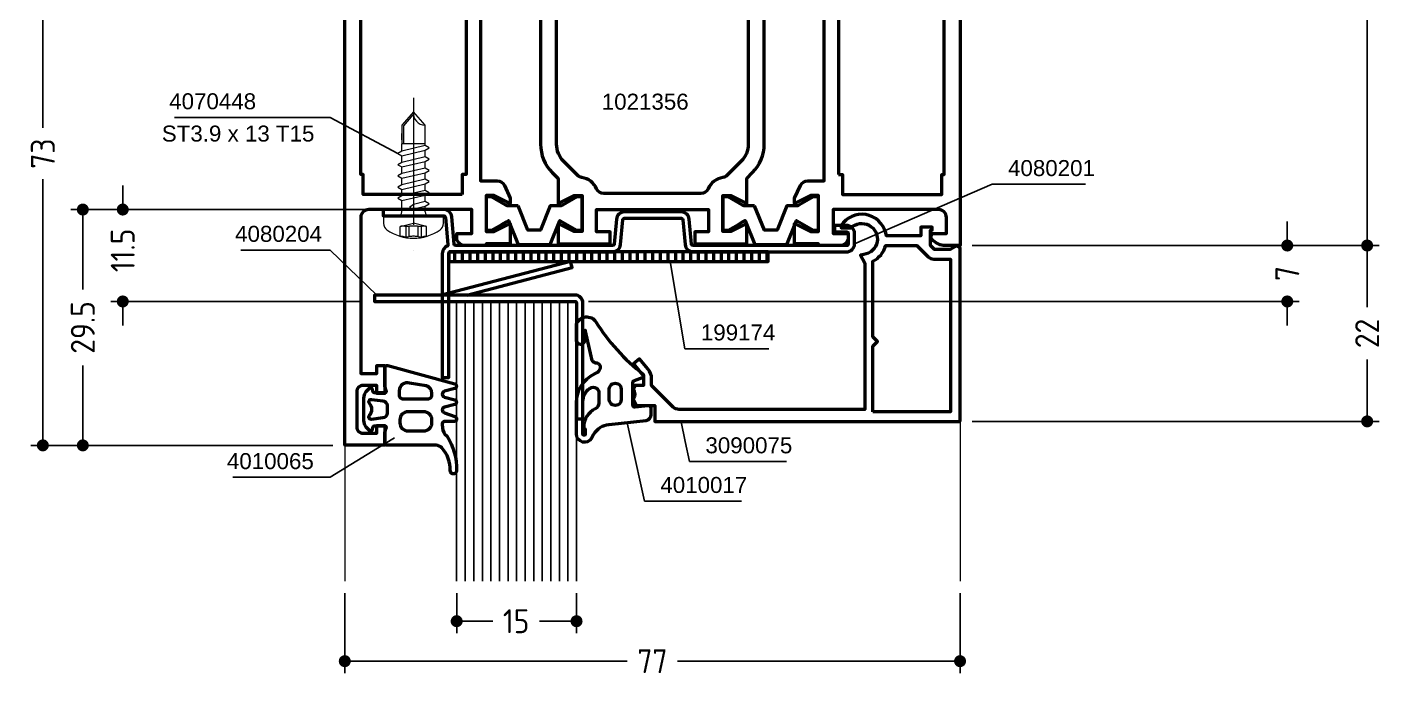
# Model space of a CAD drawing. Header units: millimetres. Extents: x 25 to 194, y 6 to 359.
# Drawn here: x 24.6 to 194.2, y 6 to 87.3 of the extents above; entities that cross this region are included whole.
import ezdxf
from ezdxf.enums import TextEntityAlignment as Align

# ---------------------------------------------------------------- set-up
doc = ezdxf.new("R2010")
doc.units = ezdxf.units.MM
doc.linetypes.add('CENTER', pattern=[50.8, 31.75, -6.35, 6.35, -6.35])
doc.linetypes.add('HIDDEN', pattern=[9.525, 6.35, -3.175])
for name, color, linetype, lineweight in [('AM_5', 3, 'Continuous', 25), ('AM_C', 50, 'Continuous', 50), ('AM_S', 80, 'Continuous', 50), ('Cent3', 70, 'CENTER', 18), ('CHide4', 10, 'HIDDEN', 13), ('Cont2', 2, 'Continuous', 25), ('Cont3', 70, 'Continuous', 18), ('Cont4', 10, 'Continuous', 13)]:
    doc.layers.add(name, color=color, linetype=linetype, lineweight=lineweight)
doc.styles.add('HBS_DIMTEXTSTYLE', font='isocp.shx')
doc.styles.add('SWISSL', font='swissl.ttf')
doc.dimstyles.new('Konstruktionsschnitt 1-1$0', dxfattribs={"dimtxt": 3, "dimasz": 1.5, "dimexe": 1.5, "dimexo": 1.5, "dimgap": 1.5, "dimtad": 0, "dimdsep": 46, "dimtxsty": 'HBS_DIMTEXTSTYLE', "dimblk": 'PUNKT', "dimcen": 0, "dimclrd": 3, "dimclre": 3, "dimclrt": 2, "dimadec": 1, "dimazin": 2, "dimtfac": 0.7, "dimtofl": 0, "dimtmove": 0, "dimatfit": 3, "dimfxl": 0, "dimtolj": 1, "dimtzin": 0, "dimarcsym": 0})

# ---------------------------------------------------------------- blocks, each defined once
blk = doc.blocks.new('*U5', base_point=(43.9, 167.94))
for p, q in [((43.9, 181.87), (8.9, 181.87)), ((43.9, 180.8), (8.9, 180.8)), ((43.9, 179.73), (8.9, 179.73)), ((43.9, 178.66), (8.9, 178.66)), ((43.9, 177.59), (8.9, 177.59)), ((43.9, 176.51), (8.9, 176.51)), ((43.9, 175.44), (8.9, 175.44)), ((43.9, 174.37), (8.9, 174.37)), ((43.9, 173.3), (8.9, 173.3)), ((43.9, 172.23), (8.9, 172.23)), ((43.9, 171.16), (8.9, 171.16)), ((43.9, 170.09), (8.9, 170.09)), ((43.9, 169.01), (8.9, 169.01))]:
    blk.add_line(p, q)
blk.add_lwpolyline([(8.9, 167.94), (43.9, 167.94), (43.9, 182.94), (8.9, 182.94)])
blk = doc.blocks.new('*S66')
at = {"layer": 'AM_5', "color": 3, "linetype": 'Continuous'}
blk.add_line((201.04, 64.14), (200.51, 66.59), dxfattribs=at)
at = {"layer": 'AM_5', "color": 3}
for p, q in [((202.65, 56.78), (201.04, 64.14)), ((214.8, 56.78), (202.65, 56.78))]:
    blk.add_line(p, q, dxfattribs=at)
at = {"layer": 'AM_5', "color": 2, "insert": (204.65, 57.78), "char_height": 2, "attachment_point": 7, "style": 'SWISSL'}
blk.add_mtext('4010017', dxfattribs=at)
blk = doc.blocks.new('*S74')
at = {"layer": 'AM_5', "color": 3}
for p, q in [((203.56, 70.02), (201.7, 80.93)), ((214.08, 70.02), (203.56, 70.02))]:
    blk.add_line(p, q, dxfattribs=at)
at = {"layer": 'AM_5', "color": 2, "insert": (205.56, 71.02), "char_height": 2, "attachment_point": 7, "style": 'SWISSL'}
blk.add_mtext('199174', dxfattribs=at)
blk = doc.blocks.new('*S75')
at = {"layer": 'AM_5', "color": 3, "linetype": 'Continuous'}
blk.add_line((207.76, 64.26), (207.24, 66.71), dxfattribs=at)
at = {"layer": 'AM_5', "color": 3}
for p, q in [((208.29, 61.74), (207.76, 64.26)), ((220.43, 61.74), (208.29, 61.74))]:
    blk.add_line(p, q, dxfattribs=at)
at = {"layer": 'AM_5', "color": 2, "insert": (210.29, 62.74), "char_height": 2, "attachment_point": 7, "style": 'SWISSL'}
blk.add_mtext('3090075', dxfattribs=at)
blk = doc.blocks.new('*S76')
at = {"layer": 'AM_5', "color": 3, "linetype": 'Continuous'}
blk.add_line((-14.38, 63.95), (-12.25, 65.25), dxfattribs=at)
at = {"layer": 'AM_5', "color": 3}
for p, q in [((-20.33, 60.29), (-14.38, 63.95)), ((-32.49, 60.29), (-20.33, 60.29))]:
    blk.add_line(p, q, dxfattribs=at)
at = {"layer": 'AM_5', "color": 2, "insert": (-22.36, 61.29), "char_height": 2, "attachment_point": 9, "style": 'SWISSL'}
blk.add_mtext('4010065', dxfattribs=at)
blk = doc.blocks.new('*S77')
at = {"layer": 'AM_5', "color": 3}
for p, q in [((225.12, 81.06), (207.92, 73.6)), ((236.82, 81.06), (225.12, 81.06))]:
    blk.add_line(p, q, dxfattribs=at)
at = {"layer": 'AM_5', "color": 2, "insert": (227.12, 82.06), "char_height": 2, "attachment_point": 7, "style": 'SWISSL'}
blk.add_mtext('4080201', dxfattribs=at)
blk = doc.blocks.new('WS4070448')
at = {"layer": 'Cent3', "ltscale": 0.5}
blk.add_line((8.05, -14.4), (8.07, 4.66), dxfattribs=at)
at = {"layer": 'CHide4', "ltscale": 0.3}
for p, q in [((7.1, 1.69), (7.1, 3.08)), ((7.51, 1.69), (7.51, 2.97)), ((8.63, 1.69), (8.63, 2.97)), ((9.04, 1.69), (9.04, 3.08))]:
    blk.add_line(p, q, dxfattribs=at)
for points in [[(6.42, 2.92), (6.42, 1.69)], [(9.72, 2.92), (9.72, 1.69)], [(6.42, 1.69), (8.07, 1.25)], [(9.72, 1.69), (8.07, 1.25)]]:
    blk.add_lwpolyline(points, dxfattribs=at)
for centre, radius, start, end in [((6.48, 4.2), 1.28, 267.2848, 298.8872), ((8.07, 5.85), 2.94, 250.6988, 289.3012), ((9.66, 4.2), 1.28, 241.1128, 272.7152), ((6.76, 2.85), 1.21, 253.6643, 286.3357), ((8.07, 11.78), 10.13, 264.4948, 275.5052), ((9.38, 2.85), 1.21, 253.6643, 286.3357)]:
    blk.add_arc(centre, radius, start, end, dxfattribs=at)
at = {"layer": 'Cont4'}
for p, q in [((6.62, -8.64), (6.62, -11)), ((6.62, -8.64), (9.52, -8.64)), ((9.52, -11), (9.52, -8.64)), ((6.62, -11), (8.07, -12.64)), ((8.07, -12.64), (9.52, -11))]:
    blk.add_line(p, q, dxfattribs=at)
blk.add_lwpolyline([(11.39, 2.11, 0.314856), (4.74, 2.11, 0.244912), (4.32, 1.29), (4.32, 0.36), (11.82, 0.36), (11.82, 1.29, 0.244912), (11.39, 2.11, 0.138291)], format="xyb", dxfattribs=at)
for points in [[(6.12, -1.14), (6.62, -1.43), (8.07, -1.08), (8.57, -0.71), (8.07, -0.51), (6.62, -0.85)], [(6.12, -2.54), (6.62, -2.83), (9.52, -2.14), (10.02, -1.85), (9.52, -1.56), (6.62, -2.25)], [(6.12, -3.94), (6.62, -4.23), (9.52, -3.54), (10.02, -3.25), (9.52, -2.96), (6.62, -3.65)], [(6.12, -5.34), (6.62, -5.63), (9.52, -4.94), (10.02, -4.65), (9.52, -4.36), (6.62, -5.05)], [(6.12, -6.74), (6.62, -7.03), (9.52, -6.34), (10.02, -6.05), (9.52, -5.76), (6.62, -6.45)], [(6.12, -8.14), (6.62, -8.43), (9.52, -7.74), (10.02, -7.45), (9.52, -7.16), (6.62, -7.85)]]:
    blk.add_lwpolyline(points, close=True, dxfattribs=at)
for points in [[(6.62, -0.14), (6.62, -0.85)], [(6.62, -1.43), (6.62, -1.85)], [(6.62, -1.43), (6.62, -2.25)], [(6.62, -1.43), (6.62, -2.25)], [(9.52, -0.14), (9.52, -1.56)], [(6.62, -2.83), (6.62, -3.65)], [(9.52, -2.14), (9.52, -2.96)], [(6.62, -4.23), (6.62, -5.05)], [(9.52, -3.54), (9.52, -4.36)], [(9.52, -4.94), (9.52, -5.76)], [(6.62, -5.63), (6.62, -6.45)], [(9.52, -6.34), (9.52, -7.16)], [(6.62, -7.03), (6.62, -7.85)], [(6.62, -8.43), (6.62, -8.64)], [(9.52, -7.74), (9.52, -8.64)], [(6.62, -9.83), (6.62, -10.65)], [(9.27, -8.64), (9.27, -10.89), (8.1, -12.28)], [(9.52, -9.14), (9.52, -9.96)]]:
    blk.add_lwpolyline(points, dxfattribs=at)
for centre, radius, start, end in [((6.12, -0.14), 0.5, 0, 90), ((10.02, -0.14), 0.5, 90, 180), ((6.61, -12.47), 1.47, 353.4244, 89.6688)]:
    blk.add_arc(centre, radius, start, end, dxfattribs=at)
blk = doc.blocks.new('*S93')
at = {"layer": 'AM_5', "color": 3}
for p, q in [((-31.49, 84.13), (-20.33, 84.13)), ((-20.33, 84.13), (-14.48, 78.5))]:
    blk.add_line(p, q, dxfattribs=at)
at = {"layer": 'AM_5', "color": 2, "insert": (-21.33, 85.13), "char_height": 2, "attachment_point": 9, "style": 'SWISSL'}
blk.add_mtext('4080204', dxfattribs=at)
blk = doc.blocks.new('PUNKT')
at = {"color": 0, "linetype": 'Continuous'}
blk.add_line((-0.5, 0), (-1, 0), dxfattribs=at)
at = {"color": 0, "linetype": 'Continuous', "const_width": 0.5}
blk.add_lwpolyline([(-0.25, 0, 1), (0.25, 0, 1)], format="xyb", close=True, dxfattribs=at)
blk = doc.blocks.new('*D10')
at = {"layer": 'AM_5', "color": 3, "lineweight": -2, "transparency": 16777216}
for p, q in [((62.82, 108), (25.03, 108)), ((26.53, 106.5), (26.53, 74.72)), ((26.53, 36.5), (26.53, 68.29)), ((62.82, 35), (25.03, 35))]:
    blk.add_line(p, q, dxfattribs=at)
at = {"layer": 'AM_5', "color": 3, "lineweight": -2, "transparency": 16777216, "xscale": 1.5, "yscale": 1.5, "zscale": 1.5}
for p, rotation in [((26.53, 108), 90), ((26.53, 35), 270)]:
    blk.add_blockref('PUNKT', p, dxfattribs=dict(at, rotation=rotation))
at = {"layer": 'AM_5', "color": 2, "transparency": 16777216, "insert": (26.53, 71.5), "char_height": 3, "attachment_point": 5, "rotation": 90, "style": 'HBS_DIMTEXTSTYLE'}
blk.add_mtext('\\A1;73', dxfattribs=at)
blk = doc.blocks.new('*D16')
at = {"layer": 'AM_5', "color": 3, "lineweight": -2, "transparency": 16777216}
for p, q in [((78.32, 16.5), (78.32, 11.5)), ((93.32, 16.5), (93.32, 11.5)), ((79.82, 13), (82.85, 13)), ((91.82, 13), (88.67, 13))]:
    blk.add_line(p, q, dxfattribs=at)
at = {"layer": 'AM_5', "color": 3, "lineweight": -2, "transparency": 16777216, "xscale": 1.5, "yscale": 1.5, "zscale": 1.5, "rotation": 180}
blk.add_blockref('PUNKT', (78.32, 13), dxfattribs=at)
at = {"layer": 'AM_5', "color": 3, "lineweight": -2, "transparency": 16777216, "xscale": 1.5, "yscale": 1.5, "zscale": 1.5}
blk.add_blockref('PUNKT', (93.32, 13), dxfattribs=at)
at = {"layer": 'AM_5', "color": 2, "transparency": 16777216, "insert": (85.76, 13), "char_height": 3, "attachment_point": 5, "style": 'HBS_DIMTEXTSTYLE'}
blk.add_mtext('\\A1;15', dxfattribs=at)
blk = doc.blocks.new('*D17')
at = {"layer": 'AM_5', "color": 3, "lineweight": -2, "transparency": 16777216}
for p, q in [((64.32, 16.5), (64.32, 6.5)), ((141.32, 16.5), (141.32, 6.5)), ((65.82, 8), (99.67, 8)), ((139.82, 8), (105.97, 8))]:
    blk.add_line(p, q, dxfattribs=at)
at = {"layer": 'AM_5', "color": 3, "lineweight": -2, "transparency": 16777216, "xscale": 1.5, "yscale": 1.5, "zscale": 1.5, "rotation": 180}
blk.add_blockref('PUNKT', (64.32, 8), dxfattribs=at)
at = {"layer": 'AM_5', "color": 3, "lineweight": -2, "transparency": 16777216, "xscale": 1.5, "yscale": 1.5, "zscale": 1.5}
blk.add_blockref('PUNKT', (141.32, 8), dxfattribs=at)
at = {"layer": 'AM_5', "color": 2, "transparency": 16777216, "insert": (102.82, 8), "char_height": 3, "attachment_point": 5, "style": 'HBS_DIMTEXTSTYLE'}
blk.add_mtext('\\A1;77', dxfattribs=at)
blk = doc.blocks.new('*D18')
at = {"layer": 'AM_5', "color": 3, "lineweight": -2, "transparency": 16777216}
for p, q in [((62.82, 64.5), (30.03, 64.5)), ((31.53, 63), (31.53, 54.51)), ((31.53, 36.5), (31.53, 45)), ((62.82, 35), (30.03, 35))]:
    blk.add_line(p, q, dxfattribs=at)
at = {"layer": 'AM_5', "color": 3, "lineweight": -2, "transparency": 16777216, "xscale": 1.5, "yscale": 1.5, "zscale": 1.5}
for p, rotation in [((31.53, 64.5), 90), ((31.53, 35), 270)]:
    blk.add_blockref('PUNKT', p, dxfattribs=dict(at, rotation=rotation))
at = {"layer": 'AM_5', "color": 2, "transparency": 16777216, "insert": (31.53, 49.75), "char_height": 3, "attachment_point": 5, "rotation": 90, "style": 'HBS_DIMTEXTSTYLE'}
blk.add_mtext('\\A1;29.5', dxfattribs=at)
blk = doc.blocks.new('*D26')
at = {"layer": 'AM_5', "color": 3, "lineweight": -2, "transparency": 16777216}
for p, q in [((142.82, 133), (193.77, 133)), ((192.27, 131.5), (192.27, 99.72)), ((192.27, 61.5), (192.27, 93.29)), ((142.82, 60), (193.77, 60))]:
    blk.add_line(p, q, dxfattribs=at)
at = {"layer": 'AM_5', "color": 3, "lineweight": -2, "transparency": 16777216, "xscale": 1.5, "yscale": 1.5, "zscale": 1.5}
for p, rotation in [((192.27, 133), 90), ((192.27, 60), 270)]:
    blk.add_blockref('PUNKT', p, dxfattribs=dict(at, rotation=rotation))
at = {"layer": 'AM_5', "color": 2, "transparency": 16777216, "insert": (192.27, 96.5), "char_height": 3, "attachment_point": 5, "rotation": 90, "style": 'HBS_DIMTEXTSTYLE'}
blk.add_mtext('\\A1;73', dxfattribs=at)
blk = doc.blocks.new('*D27')
at = {"layer": 'AM_5', "color": 3, "lineweight": -2, "transparency": 16777216}
for p, q in [((142.82, 60), (193.77, 60)), ((192.27, 58.5), (192.27, 52.28)), ((192.27, 39.5), (192.27, 45.73)), ((142.82, 38), (193.77, 38))]:
    blk.add_line(p, q, dxfattribs=at)
at = {"layer": 'AM_5', "color": 3, "lineweight": -2, "transparency": 16777216, "xscale": 1.5, "yscale": 1.5, "zscale": 1.5}
for p, rotation in [((192.27, 60), 90), ((192.27, 38), 270)]:
    blk.add_blockref('PUNKT', p, dxfattribs=dict(at, rotation=rotation))
at = {"layer": 'AM_5', "color": 2, "transparency": 16777216, "insert": (192.27, 49), "char_height": 3, "attachment_point": 5, "rotation": 90, "style": 'HBS_DIMTEXTSTYLE'}
blk.add_mtext('\\A1;22', dxfattribs=at)
blk = doc.blocks.new('*D28')
at = {"layer": 'AM_5', "color": 3, "lineweight": -2, "transparency": 16777216}
for p, q in [((182.27, 61.5), (182.27, 63)), ((142.82, 60), (183.77, 60)), ((94.82, 53), (183.77, 53)), ((182.27, 51.5), (182.27, 50))]:
    blk.add_line(p, q, dxfattribs=at)
at = {"layer": 'AM_5', "color": 3, "lineweight": -2, "transparency": 16777216, "xscale": 1.5, "yscale": 1.5, "zscale": 1.5}
for p, rotation in [((182.27, 60), 270), ((182.27, 53), 90)]:
    blk.add_blockref('PUNKT', p, dxfattribs=dict(at, rotation=rotation))
at = {"layer": 'AM_5', "color": 2, "transparency": 16777216, "insert": (182.27, 56.5), "char_height": 3, "attachment_point": 5, "rotation": 90, "style": 'HBS_DIMTEXTSTYLE'}
blk.add_mtext('\\A1;7', dxfattribs=at)
blk = doc.blocks.new('WI1021356')
for points in [[(-59.8, 27.2), (-60.81, 29.36, -0.109518), (-60.9, 29.78), (-60.9, 31.6), (-60, 31.6), (-60, 70.9), (-57.94, 70.9, 0.294108), (-57.03, 71.49), (-56.3, 73.1), (-56.3, 73.75), (-58.3, 72.75), (-59.3, 72.75), (-59.3, 77.25), (-58.3, 77.25), (-56.3, 76.25), (-56.3, 78.8), (-59.3, 78.8), (-59.3, 79), (-62, 79, 0.414214), (-63, 78), (-63, 77.5), (-61.1, 77.5), (-61.1, 74.5), (-74, 74.5, -0.414214), (-75, 75.5), (-75, 95), (-73, 95), (-73, 94), (-72, 94), (-72, 97.5), (-73, 97.5), (-73, 96.5), (-74.7, 96.5, -0.414214), (-75.5, 97.3), (-75.5, 101.7, -0.414214), (-74.7, 102.5), (-73, 102.5), (-73, 101.5), (-72, 101.5), (-72, 104), (-77, 104), (-77, 31), (-65, 31), (-65, 21.5), (-59.8, 21.5), (-59.8, 24.05), (-61.8, 23.05), (-62.8, 23.05), (-62.8, 27.55), (-61.8, 27.55), (-59.8, 26.55), (-59.8, 27.2)], [(-55.31, 74.05), (-56.43, 74.05, 0.131652), (-56.83, 73.94), (-58.64, 72.9), (-59.3, 72.9), (-59.3, 77.1), (-58.64, 77.1), (-57.3, 76.33), (-56.81, 76.04), (-56.51, 75.87), (-55.3, 78.87), (-51.3, 78.87), (-50.09, 75.87), (-47.96, 77.1), (-47.3, 77.1), (-47.3, 72.9), (-47.96, 72.9), (-49.77, 73.94, 0.131652), (-50.17, 74.05), (-51.29, 74.05), (-52.52, 77.07), (-54.09, 77.07)], [(-52.5, 66.33, -0.198912), (-51.04, 69.86), (-50.3, 70.6), (-50.3, 73.75), (-48.3, 72.75), (-47.3, 72.75), (-47.3, 77.25), (-48.3, 77.25), (-50.3, 76.25), (-50.3, 78.8), (-43.8, 78.8), (-43.8, 77.3), (-45.5, 77.3), (-45.5, 74.5), (-31.5, 74.5), (-31.5, 77.3), (-33.2, 77.3), (-33.2, 78.8), (-26.7, 78.8), (-26.7, 76.25), (-28.7, 77.25), (-29.7, 77.25), (-29.7, 72.75), (-28.7, 72.75), (-26.7, 73.75), (-26.7, 70.6), (-25.96, 69.86, -0.198912), (-24.5, 66.33), (-24.5, 30.21, 0.109518), (-24.41, 29.79), (-23.2, 27.2), (-23.2, 26.55), (-25.2, 27.55), (-26.2, 27.55), (-26.2, 23.05), (-25.2, 23.05), (-23.2, 24.05), (-23.2, 21.5), (-31.5, 21.5), (-31.5, 25.3), (-29, 25.3), (-29, 31), (-48, 31), (-48, 25.3), (-45.5, 25.3), (-45.5, 21.5), (-53.8, 21.5), (-53.8, 24.05), (-51.8, 23.05), (-50.8, 23.05), (-50.8, 27.55), (-51.8, 27.55), (-53.8, 26.55), (-53.8, 27.2), (-52.59, 29.79, 0.109518), (-52.5, 30.21)], [(-25.71, 74.05), (-26.83, 74.05, 0.131652), (-27.23, 73.94), (-29.04, 72.9), (-29.7, 72.9), (-29.7, 77.1), (-29.04, 77.1), (-27.7, 76.33), (-27.21, 76.04), (-26.91, 75.87), (-25.7, 78.87), (-21.7, 78.87), (-20.49, 75.87), (-18.36, 77.1), (-17.7, 77.1), (-17.7, 72.9), (-18.36, 72.9), (-20.17, 73.94, 0.131652), (-20.57, 74.05), (-21.69, 74.05), (-22.91, 77.07), (-24.49, 77.07)], [(-20.7, 78.8), (-20.7, 76.25), (-18.7, 77.25), (-17.7, 77.25), (-17.7, 72.75), (-18.7, 72.75), (-20.7, 73.75), (-20.7, 73.1), (-19.97, 71.49, 0.294108), (-19.06, 70.9), (-17, 70.9), (-17, 31.6), (-16.1, 31.6), (-16.1, 29.78, -0.109518), (-16.19, 29.36), (-17.2, 27.2), (-17.2, 26.55), (-15.2, 27.55), (-14.2, 27.55), (-14.2, 23.05), (-15.2, 23.05), (-17.2, 24.05), (-17.2, 21.5), (-12, 21.5), (-12, 23), (-12.4, 23), (-12.4, 30, -0.414214), (-11.4, 31), (-2.8, 31, -0.414214), (-1.8, 30), (-1.8, 23), (-4.8, 23), (-4.94, 22.66), (-3.78, 21.5), (-1.8, 21.5), (-1.8, 15), (-4, 15), (-4, 16), (-5, 16), (-5, 12.5), (-4, 12.5), (-4, 13.5), (-2.3, 13.5, -0.414214), (-1.5, 12.7), (-1.5, 8.3, -0.414214), (-2.3, 7.5), (-4, 7.5), (-4, 8.5), (-5, 8.5), (-5, 6), (0, 6), (0, 79), (-1.9, 79, 0.198912), (-3.31, 78.41), (-3.71, 78.01), (-3.5, 77.5), (-1.7, 77.5), (-1.7, 75.5, -0.414214), (-2.7, 74.5), (-15.9, 74.5), (-15.9, 77.5), (-14, 77.5), (-14, 78, 0.414214), (-15, 79), (-17.7, 79), (-17.7, 78.8), (-20.7, 78.8)], [(-50.5, 33), (-26.5, 33), (-26.5, 66.33, 0.198912), (-27.38, 68.45), (-29.14, 70.21, 0.154989), (-29.67, 70.49, -0.248244), (-31.53, 71.91, 0.293963), (-32.44, 72.5), (-44.57, 72.5, 0.293963), (-45.48, 71.91, -0.248244), (-47.33, 70.49, 0.154989), (-47.86, 70.21), (-49.62, 68.45, 0.198912), (-50.5, 66.33)], [(-58.81, 26.25), (-59.93, 26.25, -0.131652), (-60.33, 26.36), (-62.14, 27.4), (-62.8, 27.4), (-62.8, 23.2), (-62.14, 23.2), (-60.8, 23.97), (-60.31, 24.26), (-60.01, 24.43), (-58.8, 21.43), (-54.8, 21.43), (-53.59, 24.43), (-51.46, 23.2), (-50.8, 23.2), (-50.8, 27.4), (-51.46, 27.4), (-53.27, 26.36, -0.131652), (-53.67, 26.25), (-54.79, 26.25), (-56.02, 23.23), (-57.59, 23.23)], [(-22.21, 26.25), (-23.33, 26.25, -0.131652), (-23.73, 26.36), (-25.54, 27.4), (-26.2, 27.4), (-26.2, 23.2), (-25.54, 23.2), (-24.2, 23.97), (-23.71, 24.26), (-23.41, 24.43), (-22.2, 21.43), (-18.2, 21.43), (-16.99, 24.43), (-14.86, 23.2), (-14.2, 23.2), (-14.2, 27.4), (-14.86, 27.4), (-16.67, 26.36, -0.131652), (-17.07, 26.25), (-18.19, 26.25), (-19.42, 23.23), (-20.99, 23.23)]]:
    blk.add_lwpolyline(points, format="xyb", close=True)
for points in [[(-62.3, 72.6), (-74.7, 72.6), (-74.7, 70.1), (-75, 70.1), (-75, 35.4), (-74.7, 35.4), (-74.7, 32.9), (-62.3, 32.9), (-62.3, 35.4), (-61.8, 35.4), (-61.8, 70.1), (-62.3, 70.1), (-62.3, 72.6)], [(-15.2, 70.1), (-14.7, 70.1), (-14.7, 72.6), (-2.3, 72.6), (-2.3, 70.1), (-2, 70.1), (-2, 35.4), (-2.3, 35.4), (-2.3, 32.9), (-14.7, 32.9), (-14.7, 35.4), (-15.2, 35.4), (-15.2, 70.1)]]:
    blk.add_lwpolyline(points, close=True)
blk = doc.blocks.new('WI3090075')
for points in [[(0, 22), (0, 0.3), (-0.45, 0.04), (-1.25, 0.5), (-3.2, 0.5), (-3.7, 0), (-3.7, -1.9), (-3.5, -1.9), (-3.5, -2.3), (-4.9, -2.3), (-4.9, -1.2), (-9.2, -1.2), (-9.3, -1.57, -0.652679), (-14.9, -2.49), (-14.9, -2.2), (-13.66, -2.2, 1.382111), (-12.04, 1.13), (-12.48, 1.19), (-11.9, 2.2), (-11.9, 20.5), (-35.19, 20.5, 0.198912), (-35.89, 20.21), (-38.6, 17.5), (-38.6, 16.71, -0.176327), (-39.07, 15.43), (-40.12, 14.18), (-40.88, 14.82), (-39.6, 16.35), (-39.6, 17.5), (-40.7, 17.5), (-40.93, 17.99, 0.339409), (-40.9, 19.21), (-40.5, 20), (-38.2, 20), (-38.2, 22), (0, 22)], [(-10.9, 20.8), (-10.9, 12.58), (-10.32, 12), (-10.9, 11.42), (-10.9, 1.97, -0.213458), (-9.31, 0), (-5.4, 0), (-3.99, 1.41, -0.198912), (-3.28, 1.7), (-1.2, 1.7), (-1.2, 20.8), (-10.9, 20.8)]]:
    blk.add_lwpolyline(points, format="xyb", close=True)
blk = doc.blocks.new('WI199174')
h = blk.add_hatch()
h.set_pattern_fill('LINE', color=256, scale=0.3, angle=90)
h.paths.add_polyline_path([(0, 1.2), (0, 0), (40, 0), (40, 1.2)])
blk.add_lwpolyline([(0, 1.2), (0, 0), (40, 0), (40, 1.2)], close=True)
blk = doc.blocks.new('WI4010017')
for points in [[(-3.46, 2.42, -0.240056), (-5.37, 3.66), (-5.63, 4.12, 0.767327), (-7.5, 3.62), (-7.5, -0.35, 0.286745), (-5.25, -3.94), (-4.85, -4.14, -0.149451), (-4.72, -4.26), (-4.57, -4.53, -0.57735), (-5, -5.28), (-5.12, -5.28), (-5.16, -5.31, 0.158399), (-5.55, -5.6), (-6.36, -9.28, -0.113567), (-6.42, -9.4, -0.190093), (-6.5, -9.19), (-6.5, -8.12, 1), (-7.5, -8.12), (-7.5, -10.18, 0.009709), (-7.5, -10.22, 0.587918), (-5.07, -10.47, -0.09166), (0.81, -3.93, 0.553622), (0.7, -3.44), (-0.3, -3.07, -0.315299), (-0.5, -2.79), (-0.5, -0.1, -0.449698), (-0.16, 0.2), (1.46, 0, 0.449698), (1.8, 0.3), (1.8, 1.16, 0.354573), (1.17, 1.94), (-3.46, 2.42)], [(-3.46, 2.42, -0.240056), (-5.37, 3.66), (-5.63, 4.12, 0.767327), (-7.5, 3.62), (-7.5, -0.35, 0.286745), (-5.25, -3.94), (-4.85, -4.14, -0.149451), (-4.72, -4.26), (-4.57, -4.53, -0.57735), (-5, -5.28), (-5.12, -5.28), (-5.16, -5.31, 0.158399), (-5.55, -5.6), (-6.36, -9.28, -0.113567), (-6.42, -9.4, -0.190093), (-6.5, -9.19), (-6.5, -8.12, 1), (-7.5, -8.12), (-7.5, -10.18, 0.009709), (-7.5, -10.22, 0.587918), (-5.07, -10.47, -0.09166), (0.81, -3.93, 0.553622), (0.7, -3.44), (-0.3, -3.07, -0.315299), (-0.5, -2.79), (-0.5, -0.1, -0.449698), (-0.16, 0.2), (1.46, 0, 0.449698), (1.8, 0.3), (1.8, 1.16, 0.354573), (1.17, 1.94), (-3.46, 2.42)], [(-4.7, -0.28, 0.292811), (-5.16, 0.44, -0.290987), (-6.6, 2.71), (-6.6, 2.92), (-6.5, 2.92, 0.414214), (-6.4, 3.02), (-6.4, 3.62, 0.414214), (-6.5, 3.72), (-6.6, 3.72, 0.414214), (-6.7, 3.62), (-6.7, -0.48, 0.244698), (-5.85, -2.12), (-5.8, -2.15, 0.673804), (-4.71, -1.45), (-4.7, -0.28)], [(-4.7, -0.28, 0.292811), (-5.16, 0.44, -0.290987), (-6.6, 2.71), (-6.6, 2.92), (-6.5, 2.92, 0.414214), (-6.4, 3.02), (-6.4, 3.62, 0.414214), (-6.5, 3.72), (-6.6, 3.72, 0.414214), (-6.7, 3.62), (-6.7, -0.48, 0.244698), (-5.85, -2.12), (-5.8, -2.15, 0.673804), (-4.71, -1.45), (-4.7, -0.28)], [(-1.91, -0.73, 1.006711), (-3.4, -0.73), (-3.4, -2.03, 1.006711), (-1.91, -2.03), (-1.91, -0.73)], [(-1.91, -0.73, 1.006711), (-3.4, -0.73), (-3.4, -2.03, 1.006711), (-1.91, -2.03), (-1.91, -0.73)], [(-1.91, -0.73, 1.006711), (-3.4, -0.73), (-3.4, -2.03, 1.006711), (-1.91, -2.03), (-1.91, -0.73)]]:
    blk.add_lwpolyline(points, format="xyb", close=True)
blk = doc.blocks.new('WI4010065')
for points in [[(0.3, 0, 0.414214), (0, -0.3), (0, -1.62), (0.19, -2.13, -0.520567), (0, -2.4), (-1.33, -2.4, -0.36397), (-1.53, -2.23), (-1.58, -1.97, 0.594937), (-1.91, -1.85), (-2.12, -2.05, 0.208), (-2.6, -3.15), (-2.6, -5.85, 0.208), (-2.12, -6.95), (-1.91, -7.15, 0.594937), (-1.58, -7.03), (-1.53, -6.77, -0.36397), (-1.33, -6.6), (0, -6.6, -0.520567), (0.19, -6.87), (0, -7.38), (0, -9.7, 0.505497), (0.39, -9.99), (8.79, -7.69, 0.751737), (8.78, -7.11), (7.47, -6.76, -0.767327), (7.47, -6.04), (8.78, -5.69, 0.767327), (8.78, -5.11), (7.46, -4.76, -0.767327), (7.46, -4.08), (8.78, -3.59, 0.876976), (8.7, -3), (7.5, -3, -0.414214), (7.2, -2.7), (7.2, -2.48, -0.051818), (7.23, -2.17, -0.225446), (7.75, -1.18, 0.150709), (9, 3.17, 1.016945), (8.2, 3.15, -0.195341), (7.16, 0.33, -0.211259), (6.42, 0)], [(0.3, -4.98), (0.3, -4.02, 0.378866), (-0.23, -3.43), (-1.66, -3.25, 0.717695), (-1.91, -3.76, -0.421053), (-1.91, -5.24, 0.717695), (-1.66, -5.75), (-0.23, -5.57, 0.378866)], [(4.9, -1.8, -0.414214), (5.9, -2.8), (5.9, -3.2, -0.414214), (4.9, -4.2), (2.9, -4.2, -0.414214), (1.9, -3.2), (1.9, -2.8, -0.414214), (2.9, -1.8)], [(5.4, -5.8, -0.414214), (5.9, -6.3), (5.9, -6.49, -0.328465), (5.2, -7.44), (3.1, -7.78, -0.505497), (1.8, -6.83), (1.8, -6.3, -0.414214), (2.3, -5.8)]]:
    blk.add_lwpolyline(points, format="xyb", close=True)
blk = doc.blocks.new('WI4080201')
blk.add_lwpolyline([(-49, 1, 0.414214), (-48.8, 0.8), (-28.48, 0.8, -0.388879), (-27.49, -0.11), (-27.22, -3.22, 0.388879), (-27.02, -3.4), (-19.88, -3.4, 0.388879), (-19.68, -3.22), (-19.41, -0.11, -0.388879), (-18.42, 0.8), (0.8, 0.8, -0.414214), (1.8, -0.2), (1.8, -1.5, -0.414214), (0.8, -2.5), (-0.7, -2.5), (-0.7, -1.7), (0.8, -1.7, 0.414214), (1, -1.5), (1, -0.2, 0.414214), (0.8, 0), (-18.42, 0, 0.388879), (-18.62, -0.18), (-18.89, -3.29, -0.388879), (-19.88, -4.2), (-27.02, -4.2, -0.388879), (-28.01, -3.29), (-28.28, -0.18, 0.388879), (-28.48, 0), (-48.12, 0, 0.388879), (-48.32, -0.18), (-48.61, -3.59, -0.388879), (-49.61, -4.5), (-57.2, -4.5), (-57.2, -3.7), (-49.61, -3.7, 0.388879), (-49.41, -3.52), (-49.11, -0.11, -0.039327), (-49.09, 0.04, -0.331311), (-49.8, 1), (-49.8, 16.5), (-49, 16.5), (-49, 1)], format="xyb", close=True)
blk = doc.blocks.new('WI4080204')
blk.add_lwpolyline([(0.8, 0.2, -0.414214), (-0.2, -0.8), (-25.3, -0.8), (-25.3, 0), (-0.2, 0, 0.414214), (0, 0.2), (0, 14.7), (0.8, 14.7), (0.8, 0.2)], format="xyb", close=True)
blk.add_lwpolyline([(-13.72, -0.8), (-0.53, -4.23), (-0.74, -5), (-16.9, -0.8)])
blk = doc.blocks.new('*D62')
at = {"layer": 'AM_5', "color": 3, "lineweight": -2, "transparency": 16777216}
for p, q in [((36.53, 66), (36.53, 67.5)), ((67.82, 64.5), (35.03, 64.5)), ((66.52, 53), (35.03, 53)), ((36.53, 51.5), (36.53, 50))]:
    blk.add_line(p, q, dxfattribs=at)
at = {"layer": 'AM_5', "color": 3, "lineweight": -2, "transparency": 16777216, "xscale": 1.5, "yscale": 1.5, "zscale": 1.5}
for p, rotation in [((36.53, 64.5), 270), ((36.53, 53), 90)]:
    blk.add_blockref('PUNKT', p, dxfattribs=dict(at, rotation=rotation))
at = {"layer": 'AM_5', "color": 2, "transparency": 16777216, "insert": (36.53, 59.39), "char_height": 3, "attachment_point": 5, "rotation": 90, "style": 'HBS_DIMTEXTSTYLE'}
blk.add_mtext('\\A1;11.5', dxfattribs=at)
blk = doc.blocks.new('ZAHL rechts')
at = {"layer": 'AM_5', "color": 2, "style": 'SWISSL'}
blk.add_attdef('XXX', text='', height=1.5, dxfattribs=at).set_placement((-1.95, -2.5), align=Align.RIGHT)
blk = doc.blocks.new('*S98')
at = {"layer": 'AM_5', "color": 3}
for p, q in [((43.01, 261.5), (62.47, 261.5)), ((62.47, 261.5), (70.97, 257))]:
    blk.add_line(p, q, dxfattribs=at)
at = {"layer": 'AM_5', "color": 2, "insert": (53.22, 262.5), "char_height": 2, "attachment_point": 9, "style": 'SWISSL'}
blk.add_mtext('4070448', dxfattribs=at)

msp = doc.modelspace()

# ---------------------------------------------------------------- linework, layer by layer
at = {"layer": 'Cont3'}
for p, q in [((141.3202, 38.0036), (141.3202, 18.0036)), ((64.3192, 35.0036), (64.3192, 18.0036))]:
    msp.add_line(p, q, dxfattribs=at)

# ---------------------------------------------------------------- block references
at = {"rotation": 180}
msp.add_blockref('WS4070448', (80.9825, 64.0642), dxfattribs=at)
at = {"layer": 'AM_5'}
for name, p in [('*S98', (0, -185.4841)), ('*S77', (-79.7972, -13.3974)), ('*S93', (82.8017, -24.6959)), ('*S74', (-96.6768, -22.9254)), ('*S66', (-100.838, -28.7635)), ('*S75', (-100.838, -28.7635)), ('*S76', (82.8017, -29.2908))]:
    msp.add_blockref(name, p, dxfattribs=at)
at = {"layer": 'AM_C', "xscale": -1, "rotation": 180}
for name, p in [('WI4080201', (126.3202, 60.0036)), ('WI4080204', (93.3176, 53.0036)), ('WI4010017', (100.8202, 40.0036)), ('WI4010065', (69.3192, 35.0036))]:
    msp.add_blockref(name, p, dxfattribs=at)
at = {"layer": 'AM_C'}
msp.add_blockref('WI199174', (77.3202, 58.0036), dxfattribs=at)
at = {"layer": 'AM_S', "xscale": -1, "rotation": 180}
for name, p in [('WI1021356', (141.3202, 139.0036)), ('WI3090075', (141.3202, 60.0036))]:
    msp.add_blockref(name, p, dxfattribs=at)
at = {"layer": 'Cont2', "xscale": -1, "rotation": 270}
msp.add_blockref('*U5', (78.3176, 53.0036), dxfattribs=at)
at = {"layer": 'Cont3'}
ref = msp.add_blockref('ZAHL rechts', (62.4725, 75.5075), dxfattribs=at)
ref.add_attrib('XXX', 'ST3.9 x 13 T15', dxfattribs={"layer": 'AM_5', "color": 2, "height": 2, "style": 'SWISSL'}).set_placement((60.5185, 73.0079), align=Align.RIGHT)

# ---------------------------------------------------------------- texts
at = {"layer": 'AM_5', "color": 2, "insert": (107.3554, 76.9682), "char_height": 2, "attachment_point": 9, "style": 'SWISSL'}
msp.add_mtext('1021356', dxfattribs=at)

# ---------------------------------------------------------------- dimensions: what is measured, and where the dimension line sits
at = {"layer": 'AM_5'}
dim = msp.add_linear_dim(base=(192.2669, 133.0036), p1=(141.3202, 60.0036), p2=(141.3202, 133.0036), angle=90, dimstyle='Konstruktionsschnitt 1-1$0', dxfattribs=at)
dim.commit()
dim.dimension.update_dxf_attribs({"geometry": '*D26', "text_midpoint": (192.2669, 96.5036)})
for base, p1, p2, picture, middle in [((26.5302, 35.0036), (64.3192, 108.0036), (64.3192, 35.0036), '*D10', (26.5302, 71.5036)), ((36.5302, 64.5036), (68.0192, 53.0036), (69.3192, 64.5036), '*D62', (36.5302, 59.3914)), ((31.5302, 64.5036), (64.3192, 35.0036), (64.3192, 64.5036), '*D18', (31.5302, 49.7536)), ((182.2669, 60.0036), (93.3176, 53.0036), (141.3202, 60.0036), '*D28', (182.2669, 56.5036)), ((192.2669, 60.0036), (141.3202, 38.0036), (141.3202, 60.0036), '*D27', (192.2669, 49.0036))]:
    dim = msp.add_linear_dim(base=base, p1=p1, p2=p2, angle=90, dimstyle='Konstruktionsschnitt 1-1$0', dxfattribs=at)
    dim.commit()
    dim.dimension.update_dxf_attribs({"geometry": picture, "text_midpoint": middle, "dimtype": 160})
for base, p1, p2, picture, middle in [((141.3202, 8.0036), (64.3192, 18.0036), (141.3202, 18.0036), '*D17', (102.8197, 8.0036)), ((93.3176, 13.0036), (78.3176, 18.0036), (93.3176, 18.0036), '*D16', (85.7609, 13.0036))]:
    dim = msp.add_linear_dim(base=base, p1=p1, p2=p2, dimstyle='Konstruktionsschnitt 1-1$0', dxfattribs=at)
    dim.commit()
    dim.dimension.update_dxf_attribs({"geometry": picture, "text_midpoint": middle, "dimtype": 160})

doc.saveas('drawing.dxf')
